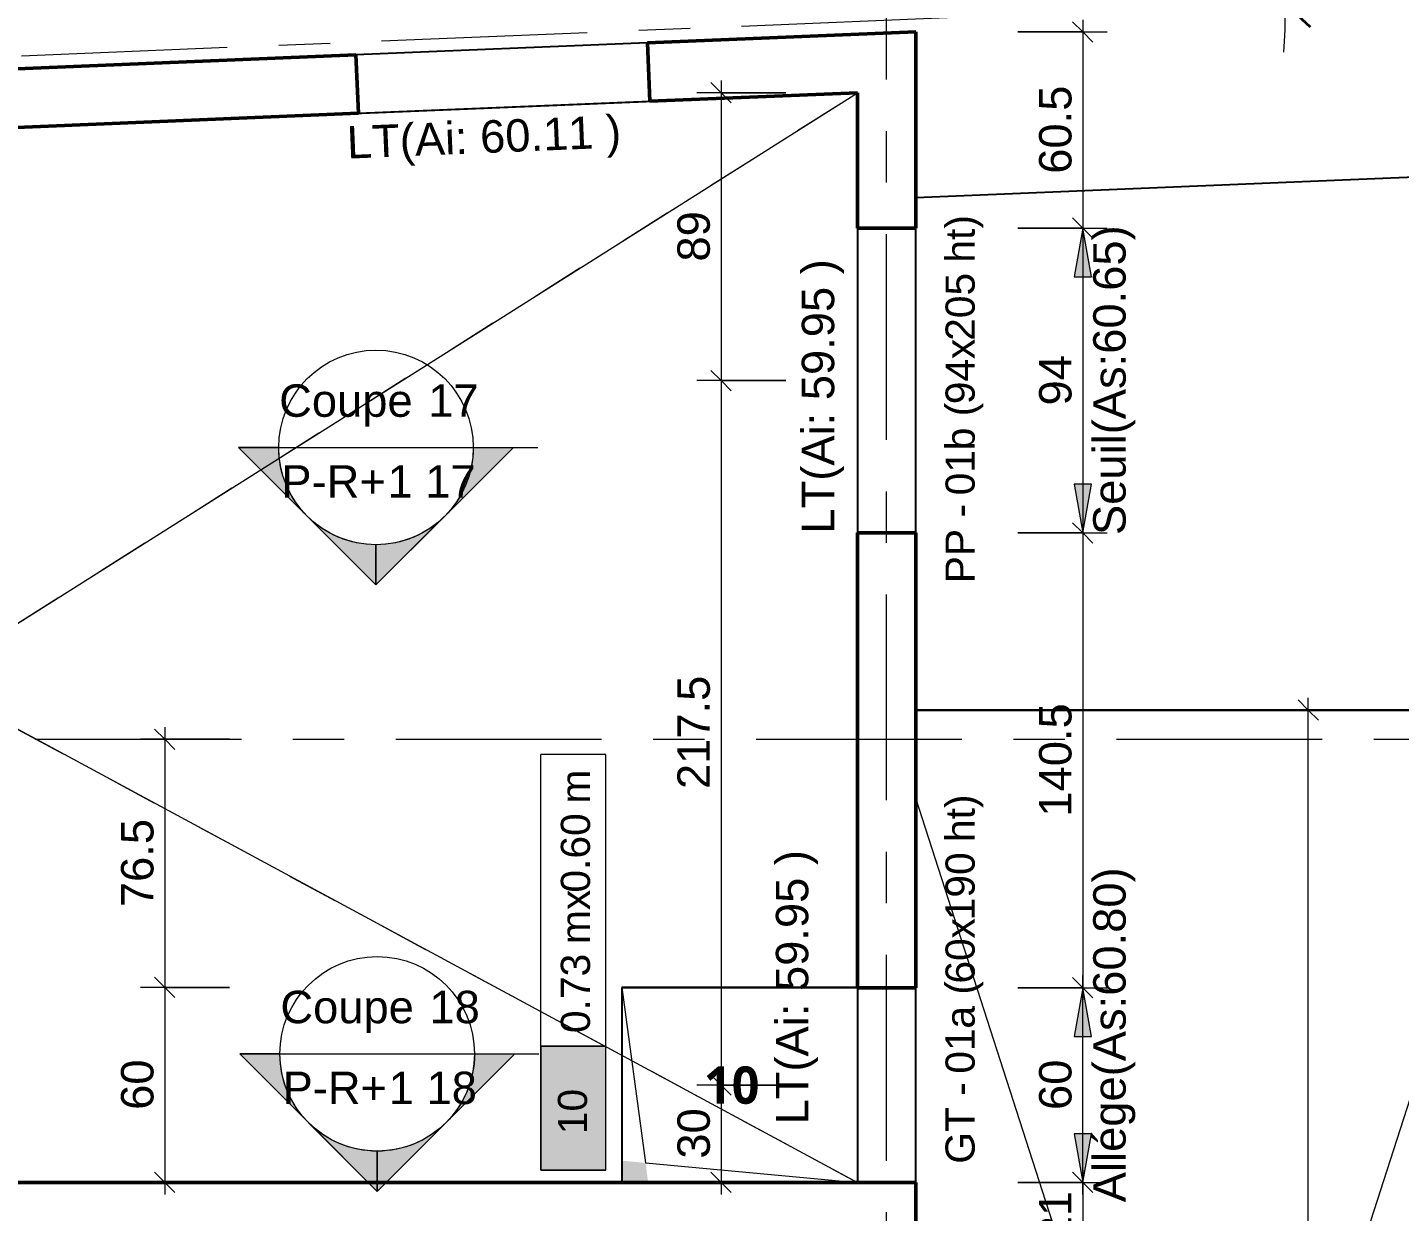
# Model space of a CAD drawing. Header units: metres. Extents: x 399 to 3028, y -427 to 863.
# Drawn here: x 438.081 to 442.313, y -386.384 to -382.733 of the extents above; entities that cross this region are included whole.
import ezdxf

# ---------------------------------------------------------------- set-up
doc = ezdxf.new("R2010")
doc.units = ezdxf.units.M
doc.linetypes.add('Ligne de quadrillage', pattern=[1.11125, 0.635, -0.15875, 0.15875, -0.15875])
doc.linetypes.add('Tiret', pattern=[0.3175, 0.15875, -0.15875])
for name, color, linetype, lineweight in [('02-Gaines numerotées_Stylo_No__83', 7, 'Continuous', 18), ('A-ANNO-DIMS', 211, 'Continuous', 9), ('A-ANNO-DIMS-50', 211, 'Continuous', 9), ('A-DETL', 90, 'Continuous', 18), ('A-DETL-GENF', 92, 'Continuous', 18), ('A-DOOR-IDEN', 31, 'Continuous', 18), ('A-FLOR', 192, 'Continuous', 18), ('A-GENM', 13, 'Continuous', 18), ('A-GENM-IDEN', 13, 'Continuous', 18), ('A-GLAZ-IDEN', 152, 'Continuous', 18), ('A-WALL', 113, 'Continuous', 18), ('G-ANNO-DIMS', 111, 'Continuous', 9), ('G-ANNO-SYMB', 111, 'Continuous', 9), ('R_1 - Openings_dwg', 8, 'Continuous', 18), ('S-GRID', 1, 'Continuous', 9)]:
    doc.layers.add(name, color=color, linetype=linetype, lineweight=lineweight)
doc.styles.add('Arial', font='arial.ttf', dxfattribs={"height": 0.1})
doc.styles.add('Arial_12', font='arial.ttf', dxfattribs={"height": 0.15})
doc.styles.add('Arial_6', font='arial.ttf', dxfattribs={"height": 0.09})
doc.styles.add('Malgun Gothic Semilight_B', font='', dxfattribs={"height": 0.115})
doc.styles.get('Malgun Gothic Semilight_B').set_extended_font_data('Malgun Gothic Semilight', bold=True)
doc.dimstyles.new('AES-_COTATION_1_50', dxfattribs={"dimscale": 0.3048, "dimtxt": 0.102026, "dimasz": 0.205052, "dimexe": 0.246063, "dimexo": 0.0625, "dimgap": 0.016404, "dimtad": 1, "dimdec": 1, "dimlfac": 100, "dimrnd": 0.5, "dimdsep": 46, "dimtxsty": 'Arial', "dimblk1": 'OBLIQUE', "dimblk2": 'OBLIQUE', "dimsah": 1, "dimcen": 0.09, "dimdle": 0.123031, "dimazin": 0, "dimtfac": 1, "dimtdec": 4, "dimtix": 1, "dimtmove": 0, "dimatfit": 3, "dimfxl": 0.656168, "dimfxlon": 1, "dimtvp": 1, "dimtolj": 1, "dimtzin": 0, "dimarcsym": 2})
doc.dimstyles.new('AES-_COTATION_1_50_2', dxfattribs={"dimscale": 0.3048, "dimtxt": 0.102026, "dimasz": 0.205052, "dimexe": 0.246063, "dimexo": 0.0625, "dimgap": 0.016404, "dimtad": 1, "dimdec": 1, "dimlfac": 100, "dimrnd": 0.5, "dimdsep": 46, "dimtxsty": 'Arial', "dimblk1": 'OBLIQUE', "dimblk2": 'OBLIQUE', "dimsah": 1, "dimcen": 0.09, "dimdle": 0.123031, "dimazin": 0, "dimtfac": 1, "dimtdec": 4, "dimtix": 1, "dimtmove": 0, "dimatfit": 3, "dimfxl": 0.656168, "dimfxlon": 1, "dimtvp": 1, "dimtolj": 1, "dimtzin": 0, "dimarcsym": 2})
doc.dimstyles.new('AES-_COTATION_1_50_3', dxfattribs={"dimscale": 0.3048, "dimtxt": 0.102026, "dimasz": 0.205052, "dimexe": 0.246063, "dimexo": 0.0625, "dimgap": 0.016404, "dimtad": 1, "dimdec": 1, "dimlfac": 100, "dimrnd": 0.5, "dimdsep": 46, "dimtxsty": 'Arial', "dimblk1": 'OBLIQUE', "dimblk2": 'OBLIQUE', "dimsah": 1, "dimcen": 0.09, "dimdle": 0.123031, "dimazin": 0, "dimtfac": 1, "dimtdec": 4, "dimtix": 1, "dimtmove": 0, "dimatfit": 3, "dimfxl": 0.656168, "dimfxlon": 1, "dimtvp": 1, "dimtolj": 1, "dimtzin": 0, "dimarcsym": 2})
doc.dimstyles.new('AES-_COTATION_Allège_1_50', dxfattribs={"dimscale": 0.3048, "dimtxt": 0.102026, "dimasz": 0.492126, "dimexe": 0.246063, "dimexo": 0.0625, "dimgap": 0.016404, "dimtad": 1, "dimdec": 1, "dimlfac": 100, "dimrnd": 0.5, "dimdsep": 46, "dimtxsty": 'Arial', "dimsah": 1, "dimcen": 0.09, "dimdle": 0.123031, "dimazin": 0, "dimtfac": 1, "dimtdec": 4, "dimtix": 1, "dimtmove": 0, "dimatfit": 3, "dimfxl": 0.656168, "dimfxlon": 1, "dimtvp": 1, "dimtolj": 1, "dimtzin": 0, "dimarcsym": 2})
doc.dimstyles.new('Angular_-_3mm_Arial_8', dxfattribs={"dimscale": 0.3048, "dimtxt": 0.153039, "dimasz": 0.492126, "dimexe": 0.492126, "dimexo": 0.328084, "dimgap": 0.287073, "dimtad": 1, "dimrnd": 0.01, "dimzin": 0, "dimdsep": 46, "dimtxsty": 'Arial_12', "dimblk1": 'OBLIQUE', "dimblk2": 'OBLIQUE', "dimsah": 1, "dimcen": 0.09, "dimdle": 0.492126, "dimadec": 1, "dimazin": 0, "dimtfac": 1, "dimtdec": 4, "dimtix": 1, "dimtmove": 0, "dimatfit": 3, "dimfxl": 1, "dimtvp": 1, "dimtfill": 1, "dimtolj": 1, "dimtzin": 0, "dimarcsym": 2})

# ---------------------------------------------------------------- blocks, each defined once
blk = doc.blocks.new('VAU_Réservation_Rectangulaire1 - VAU_Réservation_Rectangulaire-1302978-AES_EXE_BET_TZ_R_1_COF_0100-Plan coffrage PH R_1 Diffusion')
at = {"layer": 'A-DETL-GENF', "linetype": 'Tiret'}
blk.add_hatch(color=256, dxfattribs=at).paths.add_polyline_path([(-0.3631, 0.3005), (-0.2824, 0.3005), (-0.2904, 0.2405), (-0.3631, 0.2338), (-0.3631, 0.3005)])
at = {"layer": 'A-DETL-GENF'}
for p, q in [((-0.3631, 0.3006), (0.3631, 0.3006)), ((0.3631, 0.3006), (-0.3631, 0.3006)), ((-0.3631, 0.3005), (-0.3631, -0.3006)), ((-0.3631, 0.3005), (-0.3631, -0.3006)), ((-0.2904, 0.2405), (0.3621, 0.3005)), ((0.3621, 0.3005), (0.3631, 0.3006)), ((0.3631, 0.3006), (0.3631, -0.3006)), ((-0.3631, -0.3006), (-0.2904, 0.2405)), ((-0.3631, -0.3006), (0.3631, -0.3006))]:
    blk.add_line(p, q, dxfattribs=at)
blk = doc.blocks.new('R_1 - Openings_dwg-817627-AES_EXE_BET_TZ_R_1_COF_0100-Plan coffrage PH R_1 Diffusion')
at = {"layer": '02-Gaines numerotées_Stylo_No__83', "flags": 128}
blk.add_lwpolyline([(725.9664, -256.9129), (726.678, -256.7647), (726.5556, -256.1768), (725.844, -256.325)], close=True, dxfattribs=at)
at = {"layer": 'A-DETL', "linetype": 'Tiret', "flags": 128}
blk.add_lwpolyline([(725.9664, -256.9129), (726.678, -256.7647), (726.5556, -256.1768), (725.844, -256.325)], close=True, dxfattribs=at)
at = {"layer": '02-Gaines numerotées_Stylo_No__83', "insert": (726.14, -256.5096), "char_height": 0.115, "width": 0.178285, "attachment_point": 1, "rotation": 11.7648, "line_spacing_factor": 1.113779, "style": 'Malgun Gothic Semilight_B'}
blk.add_mtext('10', dxfattribs=at)
at = {"layer": 'A-DETL', "color": 7, "linetype": 'Tiret', "insert": (726.14, -256.5096), "char_height": 0.115, "width": 0.178285, "attachment_point": 1, "rotation": 11.7648, "line_spacing_factor": 1.113779, "style": 'Malgun Gothic Semilight_B'}
blk.add_mtext('10', dxfattribs=at)
blk = doc.blocks.new('DIMBLOCK122-AES_EXE_BET_TZ_R_1_COF_0100-Plan coffrage PH R_1 Diffusion')
at = {"layer": 'A-ANNO-DIMS-50', "transparency": 16777216}
for p, q in [((440.4201, -382.9341), (440.1451, -382.9341)), ((440.2201, -382.9341), (440.1889, -382.9029)), ((440.2201, -382.8966), (440.2201, -383.8217)), ((440.2201, -382.9341), (440.2514, -382.9654)), ((440.2201, -382.9341), (440.4201, -382.9341)), ((440.4201, -383.8217), (440.1451, -383.8217)), ((440.2201, -383.8217), (440.1889, -383.7905)), ((440.2201, -383.8217), (440.2514, -383.853)), ((440.2201, -383.8217), (440.4201, -383.8217))]:
    blk.add_line(p, q, dxfattribs=at)
at = {"layer": 'A-ANNO-DIMS-50', "color": 0, "transparency": 16777216, "insert": (440.0853, -383.4548), "char_height": 0.1, "width": 0.184588, "attachment_point": 1, "rotation": 90, "line_spacing_factor": 0.941778, "style": 'Arial'}
blk.add_mtext('89', dxfattribs=at)
blk = doc.blocks.new('_Oblique')
at = {"color": 0, "linetype": 'ByBlock', "lineweight": -2}
blk.add_line((-0.5, -0.5), (0.5, 0.5), dxfattribs=at)
blk = doc.blocks.new('DIMBLOCK123-AES_EXE_BET_TZ_R_1_COF_0100-Plan coffrage PH R_1 Diffusion')
at = {"layer": 'A-ANNO-DIMS-50', "transparency": 16777216}
for p, q in [((440.4201, -383.8217), (440.1451, -383.8217)), ((440.2201, -383.8217), (440.1889, -383.7905)), ((440.2201, -383.8217), (440.2202, -385.9943)), ((440.2201, -383.8217), (440.2514, -383.853)), ((440.2201, -383.8217), (440.4201, -383.8217)), ((440.2202, -385.9943), (440.1889, -385.963)), ((440.4202, -385.9943), (440.1452, -385.9943)), ((440.2202, -385.9943), (440.2514, -386.0255)), ((440.2202, -385.9943), (440.4202, -385.9943))]:
    blk.add_line(p, q, dxfattribs=at)
at = {"layer": 'A-ANNO-DIMS-50', "color": 0, "transparency": 16777216, "insert": (440.0853, -385.0814), "char_height": 0.1, "width": 0.416266, "attachment_point": 1, "rotation": 90, "line_spacing_factor": 0.941778, "style": 'Arial'}
blk.add_mtext('217.5', dxfattribs=at)
blk = doc.blocks.new('DIMBLOCK124-AES_EXE_BET_TZ_R_1_COF_0100-Plan coffrage PH R_1 Diffusion')
at = {"layer": 'A-ANNO-DIMS-50', "transparency": 16777216}
for p, q in [((440.2202, -385.9943), (440.1889, -385.963)), ((440.4202, -385.9943), (440.1452, -385.9943)), ((440.2202, -385.9943), (440.2202, -386.3317)), ((440.2202, -385.9943), (440.2514, -386.0255)), ((440.2202, -385.9943), (440.4202, -385.9943)), ((440.2202, -386.2942), (440.1889, -386.2629)), ((440.4202, -386.2942), (440.1452, -386.2942)), ((440.2202, -386.2942), (440.2514, -386.3254)), ((440.2202, -386.2942), (440.4202, -386.2942))]:
    blk.add_line(p, q, dxfattribs=at)
at = {"layer": 'A-ANNO-DIMS-50', "color": 0, "transparency": 16777216, "insert": (440.0854, -386.2211), "char_height": 0.1, "width": 0.184588, "attachment_point": 1, "rotation": 90, "line_spacing_factor": 0.941778, "style": 'Arial'}
blk.add_mtext('30', dxfattribs=at)
blk = doc.blocks.new('Coupe - M_Section Head - Filled-24181-AES_EXE_BET_TZ_R_1_COF_0100-Plan coffrage PH R_1 Diffusion')
at = {"layer": 'G-ANNO-SYMB'}
h = blk.add_hatch(color=256, dxfattribs=at)
edge = h.paths.add_edge_path()
edge.add_line((-0.006, 0.008485), (-0.006, 0.006))
edge.add_arc((-0.006, 0), 0.006, 90, 135)
edge.add_line((-0.010243, 0.004243), (-0.006, 0.008485))
h = blk.add_hatch(color=256, dxfattribs=at)
edge = h.paths.add_edge_path()
edge.add_line((-0.006, 0.008485), (-0.001757, 0.004243))
edge.add_arc((-0.006, 0), 0.006, 45, 90)
edge.add_line((-0.006, 0.006), (-0.006, 0.008485))
h = blk.add_hatch(color=256, dxfattribs=at)
edge = h.paths.add_edge_path()
edge.add_line((-0.014485, 0), (-0.010243, 0.004243))
edge.add_arc((-0.006, 0), 0.006, 135, 180)
edge.add_line((-0.012, 0), (-0.014485, 0))
h = blk.add_hatch(color=256, dxfattribs=at)
edge = h.paths.add_edge_path()
edge.add_line((0.002485, 0), (0, 0))
edge.add_arc((-0.006, 0), 0.006, 360, 405)
edge.add_line((-0.001757, 0.004243), (0.002485, 0))
at = {"layer": 'G-ANNO-SYMB', "lineweight": 18}
for p, q in [((-0.006, 0.008485), (-0.014485, 0)), ((-0.006, 0.008485), (-0.010243, 0.004243)), ((-0.006, 0.008485), (0.002485, 0)), ((-0.006, 0.006), (-0.006, 0.008485)), ((-0.006, 0.008485), (-0.006, 0.006)), ((-0.001757, 0.004243), (-0.006, 0.008485)), ((-0.010243, 0.004243), (-0.014485, 0)), ((0.002485, 0), (-0.001757, 0.004243)), ((-0.014485, 0), (-0.012, 0)), ((0, 0), (0.002485, 0)), ((-0.012, 0), (-0.014485, 0)), ((0, 0), (0.002485, 0))]:
    blk.add_line(p, q, dxfattribs=at)
for start, end in [(360, 180), (90, 135), (45, 90), (135, 180), (360, 45), (180, 360)]:
    blk.add_arc((-0.006, 0), 0.006, start, end, dxfattribs=at)
blk = doc.blocks.new('ETQ_SOL_Rectangulaire - RSV_Rect_HZ-1265007-AES_EXE_BET_TZ_R_1_COF_0100-Plan coffrage PH R_1 Diffusion')
at = {"layer": 'A-GENM-IDEN', "lineweight": 9}
blk.add_hatch(color=256, dxfattribs=at).paths.add_polyline_path([(0, -0.002), (-0.007648, -0.002), (-0.007648, 0.002), (0, 0.002)])
at = {"layer": 'A-GENM-IDEN'}
for p, q in [((-0.007648, -0.002), (-0.007648, 0.002)), ((-0.007648, 0.002), (0.017983, 0.002)), ((0, 0.002), (-0.007648, 0.002)), ((-0.007648, 0.002), (-0.007648, -0.002)), ((0, 0.002), (0, -0.002)), ((0, -0.002), (0, 0.002)), ((0.017983, -0.002), (0.017983, 0.002)), ((-0.007648, -0.002), (0.017983, -0.002)), ((-0.007648, -0.002), (0, -0.002))]:
    blk.add_line(p, q, dxfattribs=at)
blk = doc.blocks.new('DIMBLOCK418-AES_EXE_BET_TZ_R_1_COF_0100-Plan coffrage PH R_1 Diffusion')
at = {"layer": 'A-ANNO-DIMS-50', "transparency": 16777216}
for p, q in [((441.3356, -382.7465), (441.3043, -382.7153)), ((441.3356, -382.709), (441.3356, -383.3892)), ((441.1356, -382.7465), (441.4106, -382.7465)), ((441.3356, -382.7465), (441.1356, -382.7465)), ((441.3356, -382.7465), (441.3668, -382.7778)), ((441.1356, -383.3517), (441.4106, -383.3517)), ((441.3356, -383.3517), (441.1356, -383.3517)), ((441.3356, -383.3517), (441.3043, -383.3204)), ((441.3356, -383.3517), (441.3668, -383.3829))]:
    blk.add_line(p, q, dxfattribs=at)
at = {"layer": 'A-ANNO-DIMS-50', "color": 0, "transparency": 16777216, "insert": (441.2008, -383.1841), "char_height": 0.1, "width": 0.323972, "attachment_point": 1, "rotation": 90, "line_spacing_factor": 0.941778, "style": 'Arial'}
blk.add_mtext('60.5', dxfattribs=at)
blk = doc.blocks.new('DIMBLOCK419-AES_EXE_BET_TZ_R_1_COF_0100-Plan coffrage PH R_1 Diffusion')
at = {"layer": 'A-ANNO-DIMS-50', "transparency": 16777216}
for points in [[(441.3356, -383.3517), (441.3092, -383.5017), (441.3621, -383.5017)], [(441.3356, -384.2917), (441.3621, -384.1417), (441.3092, -384.1417)]]:
    blk.add_hatch(color=256, dxfattribs=at).paths.add_polyline_path(points)
for p, q in [((441.3356, -383.3142), (441.3356, -384.3292)), ((441.1356, -383.3517), (441.4106, -383.3517)), ((441.3356, -383.3517), (441.1356, -383.3517)), ((441.3356, -383.3517), (441.3092, -383.5017)), ((441.3621, -383.5017), (441.3356, -383.3517)), ((441.3092, -383.5017), (441.3621, -383.5017)), ((441.3621, -384.1417), (441.3092, -384.1417)), ((441.3092, -384.1417), (441.3356, -384.2917)), ((441.3356, -384.2917), (441.3621, -384.1417)), ((441.1356, -384.2917), (441.4106, -384.2917)), ((441.3356, -384.2917), (441.1356, -384.2917))]:
    blk.add_line(p, q, dxfattribs=at)
at = {"layer": 'A-ANNO-DIMS-50', "color": 0, "transparency": 16777216, "char_height": 0.1, "attachment_point": 1, "line_spacing_factor": 0.941778, "style": 'Arial'}
for s, insert, width, rotation in [('Seuil(As:60.65)', (441.3678, -384.2981), 1.143318, 90.0009), ('94', (441.2008, -383.8986), 0.184588, 90)]:
    blk.add_mtext(s, dxfattribs=dict(at, insert=insert, width=width, rotation=rotation))
blk = doc.blocks.new('DIMBLOCK420-AES_EXE_BET_TZ_R_1_COF_0100-Plan coffrage PH R_1 Diffusion')
at = {"layer": 'A-ANNO-DIMS-50', "transparency": 16777216}
for p, q in [((441.3356, -384.2917), (441.3044, -384.2604)), ((441.3356, -384.2542), (441.3356, -385.7317)), ((441.1356, -384.2917), (441.4106, -384.2917)), ((441.3356, -384.2917), (441.1356, -384.2917)), ((441.3356, -384.2917), (441.3669, -384.3229)), ((441.3356, -385.6942), (441.3044, -385.663)), ((441.1356, -385.6942), (441.4106, -385.6942)), ((441.3356, -385.6942), (441.1356, -385.6942)), ((441.3356, -385.6942), (441.3669, -385.7255))]:
    blk.add_line(p, q, dxfattribs=at)
at = {"layer": 'A-ANNO-DIMS-50', "color": 0, "transparency": 16777216, "insert": (441.2008, -385.1664), "char_height": 0.1, "width": 0.416266, "attachment_point": 1, "rotation": 90, "line_spacing_factor": 0.941778, "style": 'Arial'}
blk.add_mtext('140.5', dxfattribs=at)
blk = doc.blocks.new('DIMBLOCK421-AES_EXE_BET_TZ_R_1_COF_0100-Plan coffrage PH R_1 Diffusion')
at = {"layer": 'A-ANNO-DIMS-50', "transparency": 16777216}
for points in [[(441.3356, -385.6942), (441.3092, -385.8442), (441.3621, -385.8442)], [(441.3356, -386.2942), (441.3621, -386.1442), (441.3092, -386.1442)]]:
    blk.add_hatch(color=256, dxfattribs=at).paths.add_polyline_path(points)
for p, q in [((441.3356, -386.3317), (441.3356, -385.6567)), ((441.1356, -385.6942), (441.4106, -385.6942)), ((441.3356, -385.6942), (441.1356, -385.6942)), ((441.3356, -385.6942), (441.3092, -385.8442)), ((441.3621, -385.8442), (441.3356, -385.6942)), ((441.3092, -385.8442), (441.3621, -385.8442)), ((441.3621, -386.1442), (441.3092, -386.1442)), ((441.3092, -386.1442), (441.3356, -386.2942)), ((441.3356, -386.2942), (441.3621, -386.1442)), ((441.1356, -386.2942), (441.4106, -386.2942)), ((441.3356, -386.2942), (441.1356, -386.2942))]:
    blk.add_line(p, q, dxfattribs=at)
at = {"layer": 'A-ANNO-DIMS-50', "color": 0, "transparency": 16777216, "char_height": 0.1, "attachment_point": 1, "line_spacing_factor": 0.941778, "style": 'Arial'}
for s, insert, width, rotation in [('        Allége(As:60.80)', (441.3678, -386.666), 1.612324, 90.0009), ('60', (441.2008, -386.0711), 0.184588, 90)]:
    blk.add_mtext(s, dxfattribs=dict(at, insert=insert, width=width, rotation=rotation))
blk = doc.blocks.new('DIMBLOCK422-AES_EXE_BET_TZ_R_1_COF_0100-Plan coffrage PH R_1 Diffusion')
at = {"layer": 'A-ANNO-DIMS-50', "transparency": 16777216}
for points in [[(441.3356, -386.5042), (441.3092, -386.6542), (441.3621, -386.6542)], [(441.3357, -387.4442), (441.3621, -387.2942), (441.3092, -387.2942)]]:
    blk.add_hatch(color=256, dxfattribs=at).paths.add_polyline_path(points)
for p, q in [((441.3356, -386.4667), (441.3357, -387.4817)), ((441.1356, -386.5042), (441.4106, -386.5042)), ((441.3356, -386.5042), (441.1356, -386.5042)), ((441.3356, -386.5042), (441.3092, -386.6542)), ((441.3621, -386.6542), (441.3356, -386.5042)), ((441.3092, -386.6542), (441.3621, -386.6542)), ((441.3621, -387.2942), (441.3092, -387.2942)), ((441.3092, -387.2942), (441.3357, -387.4442)), ((441.3357, -387.4442), (441.3621, -387.2942)), ((441.1357, -387.4442), (441.4107, -387.4442)), ((441.3357, -387.4442), (441.1357, -387.4442))]:
    blk.add_line(p, q, dxfattribs=at)
at = {"layer": 'A-ANNO-DIMS-50', "color": 0, "transparency": 16777216, "char_height": 0.1, "attachment_point": 1, "line_spacing_factor": 0.941778, "style": 'Arial'}
for s, insert, width, rotation in [('Seuil(As:60.65)', (441.3678, -387.4506), 1.143318, 90.0009), ('94', (441.2008, -387.0511), 0.184588, 90)]:
    blk.add_mtext(s, dxfattribs=dict(at, insert=insert, width=width, rotation=rotation))
blk = doc.blocks.new('DIMBLOCK423-AES_EXE_BET_TZ_R_1_COF_0100-Plan coffrage PH R_1 Diffusion')
at = {"layer": 'A-ANNO-DIMS-50', "transparency": 16777216}
for p, q in [((441.3356, -386.2942), (441.3044, -386.263)), ((441.3356, -386.2567), (441.3356, -386.5417)), ((441.1356, -386.2942), (441.4106, -386.2942)), ((441.3356, -386.2942), (441.1356, -386.2942)), ((441.3356, -386.2942), (441.3669, -386.3255)), ((441.3356, -386.5042), (441.3044, -386.473)), ((441.1356, -386.5042), (441.4106, -386.5042)), ((441.3356, -386.5042), (441.1356, -386.5042)), ((441.3356, -386.5042), (441.3669, -386.5355))]:
    blk.add_line(p, q, dxfattribs=at)
at = {"layer": 'A-ANNO-DIMS-50', "color": 0, "transparency": 16777216, "insert": (441.2008, -386.4761), "char_height": 0.1, "width": 0.184588, "attachment_point": 1, "rotation": 90, "line_spacing_factor": 0.941778, "style": 'Arial'}
blk.add_mtext('21', dxfattribs=at)
blk = doc.blocks.new('DIMBLOCK625-AES_EXE_BET_TZ_R_1_COF_0100-Plan coffrage PH R_1 Diffusion')
at = {"layer": 'A-ANNO-DIMS-50', "transparency": 16777216}
for p, q in [((442.231, -384.8379), (441.956, -384.8379)), ((442.031, -384.8379), (441.9997, -384.8066)), ((442.031, -389.5882), (442.031, -384.8004)), ((442.031, -384.8379), (442.0622, -384.8691)), ((442.031, -384.8379), (442.231, -384.8379)), ((442.031, -389.5882), (441.9997, -389.5569)), ((442.231, -389.5882), (441.956, -389.5882)), ((442.031, -389.5882), (442.0622, -389.6194)), ((442.031, -389.5882), (442.231, -389.5882))]:
    blk.add_line(p, q, dxfattribs=at)
at = {"layer": 'A-ANNO-DIMS-50', "color": 0, "transparency": 16777216, "insert": (441.8962, -387.3284), "char_height": 0.1, "width": 0.276883, "attachment_point": 1, "rotation": 90, "line_spacing_factor": 0.941778, "style": 'Arial'}
blk.add_mtext('475', dxfattribs=at)
blk = doc.blocks.new('DIMBLOCK809-AES_EXE_BET_TZ_R_1_COF_0100-Plan coffrage PH R_1 Diffusion')
at = {"layer": 'A-ANNO-DIMS-50', "transparency": 16777216}
for p, q in [((438.5044, -384.928), (438.4731, -384.8967)), ((438.5044, -384.8905), (438.5044, -385.6931)), ((438.7044, -384.928), (438.4294, -384.928)), ((438.5044, -384.928), (438.5356, -384.9592)), ((438.5044, -384.928), (438.7044, -384.928)), ((438.5044, -385.6931), (438.4731, -385.6619)), ((438.7044, -385.6931), (438.4294, -385.6931)), ((438.5044, -385.6931), (438.5356, -385.7244)), ((438.5044, -385.6931), (438.7044, -385.6931))]:
    blk.add_line(p, q, dxfattribs=at)
at = {"layer": 'A-ANNO-DIMS-50', "color": 0, "transparency": 16777216, "insert": (438.3695, -385.4455), "char_height": 0.1, "width": 0.323972, "attachment_point": 1, "rotation": 90, "line_spacing_factor": 0.941778, "style": 'Arial'}
blk.add_mtext('76.5', dxfattribs=at)
blk = doc.blocks.new('DIMBLOCK810-AES_EXE_BET_TZ_R_1_COF_0100-Plan coffrage PH R_1 Diffusion')
at = {"layer": 'A-ANNO-DIMS-50', "transparency": 16777216}
for p, q in [((438.5044, -385.6931), (438.4731, -385.6619)), ((438.7044, -385.6931), (438.4294, -385.6931)), ((438.5044, -385.6931), (438.5044, -386.3317)), ((438.5044, -385.6931), (438.5356, -385.7244)), ((438.5044, -385.6931), (438.7044, -385.6931)), ((438.5044, -386.2942), (438.4731, -386.263)), ((438.7044, -386.2942), (438.4294, -386.2942)), ((438.5044, -386.2942), (438.5356, -386.3255)), ((438.5044, -386.2942), (438.7044, -386.2942))]:
    blk.add_line(p, q, dxfattribs=at)
at = {"layer": 'A-ANNO-DIMS-50', "color": 0, "transparency": 16777216, "insert": (438.3695, -386.0706), "char_height": 0.1, "width": 0.184588, "attachment_point": 1, "rotation": 90, "line_spacing_factor": 0.941778, "style": 'Arial'}
blk.add_mtext('60', dxfattribs=at)
blk = doc.blocks.new('DIMBLOCK873-AES_EXE_BET_TZ_R_1_COF_0100-Plan coffrage PH R_1 Diffusion')
at = {"layer": 'A-ANNO-DIMS-50', "transparency": 16777216}
for p, q in [((440.7305, -381.4808), (440.7305, -381.2808)), ((440.7305, -381.4808), (440.7305, -381.6308)), ((441.9588, -382.6595), (441.8089, -382.6657)), ((441.9588, -382.6595), (442.1587, -382.6513)), ((441.9588, -382.6595), (441.9588, -382.6595))]:
    blk.add_line(p, q, dxfattribs=at)
at = {"layer": 'A-ANNO-DIMS-50', "lineweight": 35, "transparency": 16777216}
for p, q in [((440.7305, -381.4808), (440.8055, -381.4058)), ((440.7305, -381.4808), (440.6555, -381.5558)), ((441.9588, -382.6595), (441.8808, -382.5877)), ((441.9588, -382.6595), (442.0369, -382.7313))]:
    blk.add_line(p, q, dxfattribs=at)
at = {"layer": 'A-ANNO-DIMS-50', "transparency": 16777216}
for start, end in [(355.3732, 96.9917), (2.3641, 90.0009)]:
    blk.add_arc((440.7305, -382.7102), 1.2294, start, end, dxfattribs=at)
at = {"layer": 'A-ANNO-DIMS-50', "color": 0, "transparency": 16777216, "insert": (441.6004, -381.45), "char_height": 0.15, "width": 0.587669, "attachment_point": 1, "rotation": 316.1825, "line_spacing_factor": 0.941778, "style": 'Arial_12', "bg_fill": 3, "box_fill_scale": 1.25, "bg_fill_color": 256, "bg_fill_true_color": 13158600, "bg_fill_transparency": 0}
blk.add_mtext('87.6°', dxfattribs=at)

msp = doc.modelspace()

# ---------------------------------------------------------------- linework, layer by layer
at = {"layer": 'A-DETL', "color": 51}
for p, q in [((437.7718, -384.7465), (440.6405, -382.9341)), ((437.7718, -384.7465), (440.6405, -386.2942)), ((441.7318, -387.9372), (440.8206, -385.1097)), ((442.6429, -385.1097), (441.7318, -387.9372))]:
    msp.add_line(p, q, dxfattribs=at)
at = {"layer": 'A-DETL', "linetype": 'Tiret'}
for q in [(440.6405, -382.9341), (440.6405, -386.2942)]:
    msp.add_line((437.7718, -384.7465), q, dxfattribs=at)
at = {"layer": 'A-FLOR', "color": 31, "lineweight": 25}
for p, q in [((434.2305, -383.1987), (440.6405, -382.9341)), ((440.6405, -382.9341), (440.6405, -385.6931)), ((440.8205, -383.2569), (442.643, -383.1816)), ((440.8205, -384.8379), (440.8205, -383.2569)), ((440.8205, -384.8379), (442.643, -384.8379)), ((440.8207, -394.4774), (440.8205, -384.8379)), ((442.643, -384.8379), (440.8205, -384.8379)), ((440.6405, -385.6931), (439.9144, -385.6931)), ((439.9144, -385.6931), (439.9144, -386.2942)), ((439.9144, -386.2942), (434.2305, -386.2943))]:
    msp.add_line(p, q, dxfattribs=at)
at = {"layer": 'A-WALL', "color": 2, "lineweight": 50}
for p, q in [((439.9932, -382.7807), (440.8205, -382.7465)), ((440.8205, -382.7465), (440.8205, -382.9267)), ((440.0007, -382.9605), (439.9932, -382.7807)), ((436.761, -382.9141), (439.094, -382.8178)), ((439.094, -382.8178), (439.1014, -382.9977)), ((440.6405, -382.9341), (440.0007, -382.9605)), ((440.6405, -383.3517), (440.6405, -382.9341)), ((440.8205, -382.9267), (440.8205, -383.3517)), ((439.1014, -382.9977), (436.7684, -383.094)), ((440.8205, -383.3517), (440.6405, -383.3517)), ((440.6405, -385.6942), (440.6405, -384.2917)), ((440.6405, -384.2917), (440.8205, -384.2917)), ((440.8205, -384.2917), (440.8205, -385.6942)), ((440.8205, -385.6942), (440.6405, -385.6942)), ((434.2305, -386.2943), (440.6405, -386.2942)), ((440.6405, -386.2942), (440.8205, -386.2942)), ((440.8205, -386.2942), (440.8206, -386.5042))]:
    msp.add_line(p, q, dxfattribs=at)
at = {"layer": 'A-WALL', "color": 3, "lineweight": 25}
for p, q in [((439.9932, -382.7807), (439.094, -382.8178)), ((439.1014, -382.9977), (440.0007, -382.9605)), ((440.6405, -383.3517), (440.6405, -384.2917)), ((440.8205, -384.2917), (440.8205, -383.3517)), ((440.6405, -385.6942), (440.6405, -386.2942)), ((440.8205, -386.2942), (440.8205, -385.6942))]:
    msp.add_line(p, q, dxfattribs=at)
at = {"layer": 'G-ANNO-DIMS'}
msp.add_line((440.8205, -385.6942), (440.8205, -385.6942), dxfattribs=at)
msp.add_line((440.8205, -385.6942), (440.8205, -385.6942), dxfattribs=at)
at = {"layer": 'G-ANNO-SYMB', "lineweight": 18}
for p, q in [((438.8558, -384.0279), (439.4558, -384.0279)), ((438.8596, -385.8979), (439.4596, -385.8979))]:
    msp.add_line(p, q, dxfattribs=at)
at = {"layer": 'G-ANNO-SYMB'}
for p, q in [((439.4558, -384.0279), (439.6548, -384.0279)), ((439.4596, -385.8979), (439.6578, -385.8979))]:
    msp.add_line(p, q, dxfattribs=at)
at = {"layer": 'S-GRID', "linetype": 'Ligne de quadrillage'}
for p, q in [((440.7311, -424.0099), (440.7305, -380.1745)), ((402.5329, -384.2872), (470.4951, -381.4814)), ((402.5455, -384.928), (470.4951, -384.928))]:
    msp.add_line(p, q, dxfattribs=at)

# ---------------------------------------------------------------- block references
at = {"layer": 'A-GENM', "extrusion": (0, 0, -1), "rotation": 179.9991493376243}
msp.add_blockref('VAU_Réservation_Rectangulaire1 - VAU_Réservation_Rectangulaire-1302978-AES_EXE_BET_TZ_R_1_COF_0100-Plan coffrage PH R_1 Diffusion', (-440.2775, -385.9937), dxfattribs=at)
at = {"layer": 'A-GENM-IDEN', "xscale": 49.99999999999996, "yscale": 49.99999999999996, "zscale": 49.99999999999996, "rotation": 89.99999999999991}
msp.add_blockref('ETQ_SOL_Rectangulaire - RSV_Rect_HZ-1265007-AES_EXE_BET_TZ_R_1_COF_0100-Plan coffrage PH R_1 Diffusion', (439.7647, -385.8745), dxfattribs=at)
at = {"layer": 'G-ANNO-SYMB', "lineweight": 18, "extrusion": (0, 0, -1), "xscale": 49.99999999999996, "yscale": 49.99999999999996, "zscale": 49.99999999999996, "rotation": 179.9991493629032}
for p in [(-439.4558, -384.0279), (-439.4596, -385.8979)]:
    msp.add_blockref('Coupe - M_Section Head - Filled-24181-AES_EXE_BET_TZ_R_1_COF_0100-Plan coffrage PH R_1 Diffusion', p, dxfattribs=at)
at = {"layer": 'R_1 - Openings_dwg', "color": 92, "linetype": 'Tiret', "rotation": 348.2360846844102}
msp.add_blockref('R_1 - Openings_dwg-817627-AES_EXE_BET_TZ_R_1_COF_0100-Plan coffrage PH R_1 Diffusion', (-218.4239, 13.2301), dxfattribs=at)

# ---------------------------------------------------------------- texts
at = {"layer": 'A-DOOR-IDEN', "lineweight": 9, "char_height": 0.09, "attachment_point": 1, "rotation": 90, "style": 'Arial_6'}
for s, insert, width in [('ht)', (440.9123, -383.458), 0.172363), ('205 ', (440.9123, -383.6994), 0.292616), ('\\fArial|b0|i0|c178|p34|;x', (440.9123, -383.7557), 0.068143), ('94', (440.9123, -383.8946), 0.168354), ('b (', (440.9123, -384.0368), 0.172363), ('01', (440.9123, -384.1757), 0.168354), ('PP - ', (440.9123, -384.4469), 0.328692)]:
    msp.add_mtext(s, dxfattribs=dict(at, insert=insert, width=width))
at = {"layer": 'A-GENM-IDEN', "lineweight": 9, "char_height": 0.09, "attachment_point": 1, "rotation": 90, "style": 'Arial_6'}
for s, insert, width in [('\\fArial|b0|i0|c178|p34|;m', (439.7258, -385.1262), 0.124262), ('0.60 ', (439.7258, -385.4007), 0.3327), ('mx', (439.7258, -385.5595), 0.192405), ('0.73 ', (439.7258, -385.834), 0.3327), ('10', (439.7168, -386.1457), 0.168354)]:
    msp.add_mtext(s, dxfattribs=dict(at, insert=insert, width=width))
at = {"layer": 'A-GLAZ-IDEN', "lineweight": 9, "char_height": 0.09, "attachment_point": 1, "rotation": 90, "style": 'Arial_6'}
for s, insert, width in [('ht)', (440.9122, -385.2448), 0.172363), ('190 ', (440.9122, -385.4862), 0.292616), ('\\fArial|b0|i0|c178|p34|;x', (440.9122, -385.5424), 0.068143), ('60', (440.9122, -385.6813), 0.168354), ('a (', (440.9122, -385.8202), 0.168354), ('01', (440.9122, -385.9591), 0.168354), ('GT - ', (440.9122, -386.2369), 0.336709)]:
    msp.add_mtext(s, dxfattribs=dict(at, insert=insert, width=width))
at = {"layer": 'G-ANNO-DIMS', "char_height": 0.1, "width": 1.011239, "attachment_point": 1, "line_spacing_factor": 0.941778, "style": 'Arial'}
for s, insert, rotation in [('LT(Ai: 60.11 )', (439.0638, -383.0376), 2.3641), ('LT(Ai: 59.95 )', (440.469, -384.2937), 90), ('LT(Ai: 59.95 )', (440.389, -386.1156), 90)]:
    msp.add_mtext(s, dxfattribs=dict(at, insert=insert, rotation=rotation))
at = {"layer": 'G-ANNO-SYMB', "char_height": 0.1, "attachment_point": 1, "style": 'Arial'}
for s, insert, width in [('Coupe ', (438.8572, -383.8335), 0.557173), ('17', (439.3169, -383.8335), 0.192405), ('P-R+', (438.8639, -384.0829), 0.396835), ('1 17', (439.1913, -384.0829), 0.336709), ('Coupe ', (438.861, -385.7035), 0.557173), ('18', (439.3207, -385.7035), 0.192405), ('P-R+', (438.8677, -385.9529), 0.396835), ('1 18', (439.1952, -385.9529), 0.336709)]:
    msp.add_mtext(s, dxfattribs=dict(at, insert=insert, width=width))

# ---------------------------------------------------------------- dimensions: what is measured, and where the dimension line sits
at = {"layer": 'A-ANNO-DIMS'}
for base, p1, p2, angle, dimstyle, override, picture, middle in [((441.3356, -383.3517), (441.1356, -382.7465), (441.1356, -383.3517), 270.0009, 'AES-_COTATION_1_50_2', {"dimpost": '<>', "dimfxl": 0.605164}, 'DIMBLOCK418-AES_EXE_BET_TZ_R_1_COF_0100-Plan coffrage PH R_1 Diffusion', (441.3917, -383.0491)), ((440.2201, -383.8217), (440.4201, -382.9341), (440.4201, -383.8217), 270.0009, 'AES-_COTATION_1_50', {"dimpost": '<>', "dimfxl": 0.887583}, 'DIMBLOCK122-AES_EXE_BET_TZ_R_1_COF_0100-Plan coffrage PH R_1 Diffusion', (440.2762, -383.3779)), ((440.2202, -385.9943), (440.4201, -383.8217), (440.4202, -385.9943), 270.0009, 'AES-_COTATION_1_50', {"dimpost": '<>', "dimfxl": 2.172545}, 'DIMBLOCK123-AES_EXE_BET_TZ_R_1_COF_0100-Plan coffrage PH R_1 Diffusion', (440.2762, -384.908)), ((441.33563, -385.69424), (441.13561, -384.2917), (441.13563, -385.69424), 270.00085, 'AES-_COTATION_1_50_2', {"dimpost": '<>', "dimfxl": 1.402545}, 'DIMBLOCK420-AES_EXE_BET_TZ_R_1_COF_0100-Plan coffrage PH R_1 Diffusion', (441.39168, -384.99296)), ((442.031, -384.8379), (442.231, -389.5882), (442.231, -384.8379), 90, 'AES-_COTATION_1_50_2', {"dimpost": '<>', "dimfxl": 4.750287}, 'DIMBLOCK625-AES_EXE_BET_TZ_R_1_COF_0100-Plan coffrage PH R_1 Diffusion', (441.9751, -387.213)), ((438.5044, -385.6931), (438.7044, -384.928), (438.7044, -385.6931), 90, 'AES-_COTATION_1_50_3', {"dimpost": '<>', "dimfxl": 0.765176}, 'DIMBLOCK809-AES_EXE_BET_TZ_R_1_COF_0100-Plan coffrage PH R_1 Diffusion', (438.4483, -385.3105)), ((438.5044, -386.2942), (438.7044, -385.6931), (438.7044, -386.2942), 90, 'AES-_COTATION_1_50_3', {"dimpost": '<>', "dimfxl": 0.601088}, 'DIMBLOCK810-AES_EXE_BET_TZ_R_1_COF_0100-Plan coffrage PH R_1 Diffusion', (438.4483, -385.9937)), ((440.2202, -386.2942), (440.4202, -385.9943), (440.4202, -386.2942), 270.0009, 'AES-_COTATION_1_50', {"dimpost": '<>', "dimfxl": 0.299935}, 'DIMBLOCK124-AES_EXE_BET_TZ_R_1_COF_0100-Plan coffrage PH R_1 Diffusion', (440.2763, -386.1442)), ((441.3356, -386.5042), (441.1356, -386.2942), (441.1356, -386.5042), 270.0009, 'AES-_COTATION_1_50_2', {"dimpost": '<>', "dimfxl": 0.21}, 'DIMBLOCK423-AES_EXE_BET_TZ_R_1_COF_0100-Plan coffrage PH R_1 Diffusion', (441.3908, -386.3992))]:
    dim = msp.add_linear_dim(base=base, p1=p1, p2=p2, angle=angle, dimstyle=dimstyle, override=override, dxfattribs=at)
    dim.commit()
    dim.dimension.update_dxf_attribs({"geometry": picture, "text_midpoint": middle})
for base, p1, p2, text, override, picture, middle in [((441.3356, -384.2917), (441.1356, -383.3517), (441.1356, -384.2917), '<>\\XSeuil(As:60.65)', {"dimpost": '<>', "dimfxl": 0.94}, 'DIMBLOCK419-AES_EXE_BET_TZ_R_1_COF_0100-Plan coffrage PH R_1 Diffusion', (441.3356, -383.8217)), ((441.3356, -385.6942), (441.1356, -386.2942), (441.1356, -385.6942), '<>\\X        Allége(As:60.80)', {"dimpost": '<>', "dimfxl": 0.6}, 'DIMBLOCK421-AES_EXE_BET_TZ_R_1_COF_0100-Plan coffrage PH R_1 Diffusion', (441.3356, -385.9942)), ((441.3357, -387.4442), (441.1356, -386.5042), (441.1357, -387.4442), '<>\\XSeuil(As:60.65)', {"dimpost": '<>', "dimfxl": 0.94}, 'DIMBLOCK422-AES_EXE_BET_TZ_R_1_COF_0100-Plan coffrage PH R_1 Diffusion', (441.3357, -386.9742))]:
    dim = msp.add_linear_dim(base=base, p1=p1, p2=p2, angle=270.0009, text=text, dimstyle='AES-_COTATION_Allège_1_50', override=override, dxfattribs=at)
    dim.commit()
    dim.dimension.update_dxf_attribs({"geometry": picture, "text_midpoint": middle})

# ---------------------------------------------------------------- next in the draw order: dimensions: what is measured, and where the dimension line sits
dim = msp.add_angular_dim_3p(base=(441.7779, -382.0665), center=(440.7305, -382.7102), p1=(442.2586, -382.6471), p2=(440.7305, -381.1808), dimstyle='Angular_-_3mm_Arial_8', override={"dimpost": '<>', "dimfxl": 2.117799}, dxfattribs=at)
dim.commit()
dim.dimension.update_dxf_attribs({"geometry": 'DIMBLOCK873-AES_EXE_BET_TZ_R_1_COF_0100-Plan coffrage PH R_1 Diffusion', "text_midpoint": (441.6953, -381.7048)})

doc.saveas('drawing.dxf')
